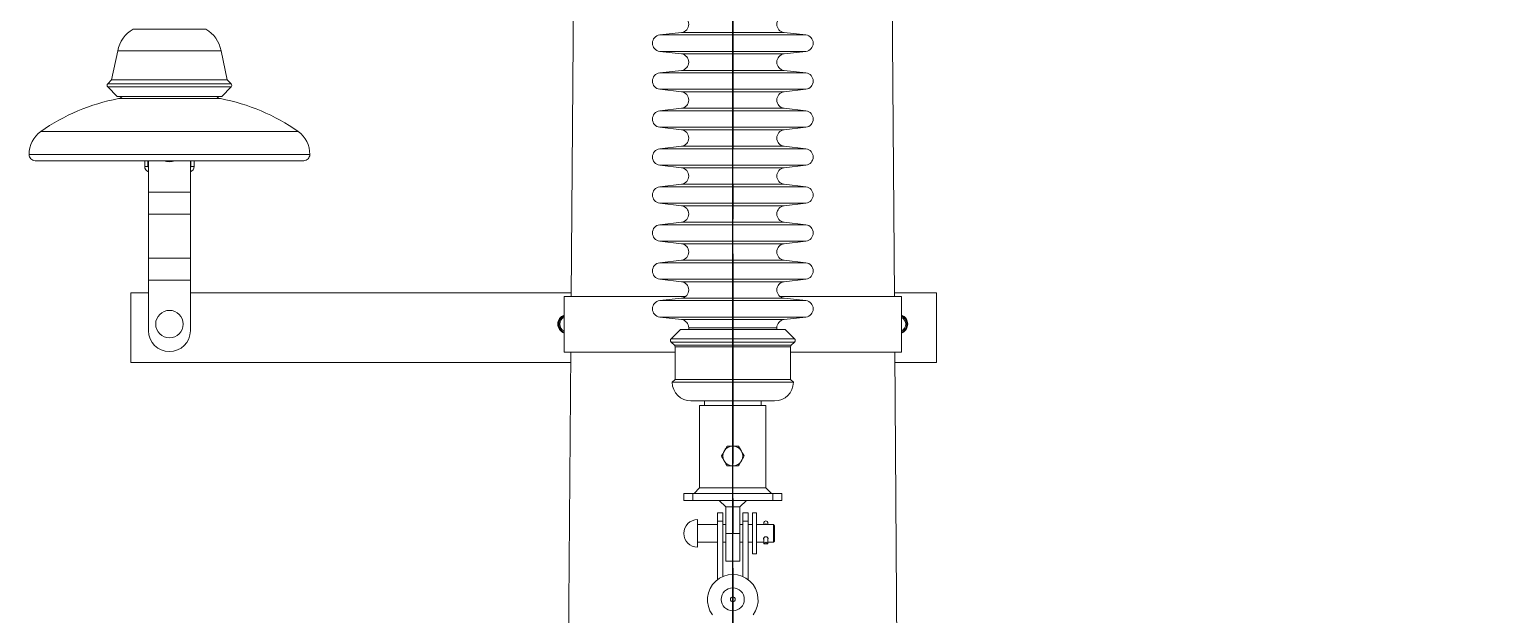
# Model space of a CAD drawing. Header units: millimetres. Extents: x 1587714 to 3094800, y -694377 to -413614.
# Drawn here: x 2205748 to 2207070, y -551661 to -551128 of the extents above; entities that cross this region are included whole.
import ezdxf

# ---------------------------------------------------------------- set-up
doc = ezdxf.new("R2010")
doc.units = ezdxf.units.MM
doc.linetypes.add('CENTER2', pattern=[28.575, 19.05, -3.175, 3.175, -3.175])
doc.layers.add('0_EJES', color=1, linetype='CENTER2')

# ---------------------------------------------------------------- blocks, each defined once
blk = doc.blocks.new('poste ALINEACIÓN vista 1')
at = {"color": 7, "linetype": 'Continuous', "lineweight": 15}
for p, q in [((146.7668, 7374.1978), (142.6705, 7920)), ((-144.0376, 7737.8463), (-146.7668, 7374.1978)), ((-46.5903, 7614.1557), (-66.4097, 7611.7944)), ((66.4097, 7611.7944), (46.5903, 7614.1557)), ((-558.8715, 7597.4959), (-564.35, 7571)), ((-459.35, 7571), (-464.8284, 7597.4959)), ((-66.4097, 7596.9056), (-46.5903, 7594.5443)), ((46.5903, 7594.5443), (66.4097, 7596.9056)), ((-46.5903, 7579.6555), (-66.4097, 7577.2942)), ((66.4097, 7577.2942), (46.5903, 7579.6555)), ((-564.35, 7571), (-567.9358, 7567.4142)), ((-567.9358, 7564.5856), (-559.35, 7555.9996)), ((-564.35, 7571), (-459.35, 7571)), ((-464.35, 7555.9996), (-455.7642, 7564.5856)), ((-455.7642, 7567.4142), (-459.35, 7571)), ((-66.4097, 7562.4055), (-46.5903, 7560.0442)), ((46.5903, 7560.0442), (66.4097, 7562.4055)), ((-559.35, 7555.9996), (-464.35, 7555.9996)), ((-558.2641, 7553.9168), (-465.4359, 7553.9168)), ((-46.5903, 7545.1554), (-66.4097, 7542.7951)), ((66.4097, 7542.7951), (46.5903, 7545.1554)), ((-66.4097, 7527.9053), (-46.5903, 7525.545)), ((46.5903, 7525.545), (66.4097, 7527.9053)), ((-46.5903, 7510.6553), (-66.4097, 7508.2949)), ((66.4097, 7508.2949), (46.5903, 7510.6553)), ((-639.3617, 7503.0469), (-384.3383, 7503.0469)), ((-633.8617, 7497.5451), (-389.8383, 7497.5451)), ((-534.35, 7492.2503), (-534.35, 7497.5451)), ((-530.85, 7468.9997), (-530.85, 7497.5451)), ((-492.85, 7468.9997), (-492.85, 7497.5451)), ((-489.35, 7497.5451), (-489.35, 7492.2503)), ((-534.35, 7492.2503), (-531.35, 7492.2503)), ((-489.35, 7492.2503), (-492.35, 7492.2503)), ((-66.4097, 7493.4052), (-46.5903, 7491.0449)), ((46.5903, 7491.0449), (66.4097, 7493.4052)), ((-530.85, 7468.9997), (-492.85, 7468.9997)), ((-530.85, 7449.0002), (-530.85, 7468.9997)), ((-492.85, 7449.0002), (-492.85, 7468.9997)), ((-46.5903, 7476.1552), (-66.4097, 7473.7948)), ((66.4097, 7473.7948), (46.5903, 7476.1552)), ((-66.4097, 7458.9051), (-46.5903, 7456.5448)), ((46.5903, 7456.5448), (66.4097, 7458.9051)), ((-530.85, 7449.0002), (-492.85, 7449.0002)), ((-530.85, 7409.0003), (-530.85, 7449.0002)), ((-492.85, 7409.0003), (-492.85, 7449.0002)), ((-46.5903, 7441.655), (-66.4097, 7439.2947)), ((66.4097, 7439.2947), (46.5903, 7441.655)), ((-66.4097, 7424.405), (-46.5903, 7422.0446)), ((46.5903, 7422.0446), (66.4097, 7424.405)), ((-530.85, 7388.9998), (-530.85, 7409.0003)), ((-530.85, 7409.0003), (-492.85, 7409.0003)), ((-492.85, 7388.9998), (-492.85, 7409.0003)), ((-46.5903, 7407.1549), (-66.4097, 7404.7946)), ((66.4097, 7404.7946), (46.5903, 7407.1549)), ((-530.85, 7388.9998), (-492.85, 7388.9998)), ((-530.85, 7343.0003), (-530.85, 7388.9998)), ((-492.85, 7343.0003), (-492.85, 7388.9998)), ((-66.4097, 7389.9058), (-46.5903, 7387.5445)), ((46.5903, 7387.5445), (66.4097, 7389.9058)), ((-546.85, 7377.5004), (-546.85, 7314)), ((-530.85, 7377.5004), (-546.85, 7377.5004)), ((-146.742, 7377.5004), (-492.85, 7377.5004)), ((185.15, 7377.5004), (146.742, 7377.5004)), ((185.15, 7377.5004), (185.15, 7314)), ((-153.35, 7374.1978), (-153.35, 7323.3975)), ((-153.35, 7374.1978), (-42.8727, 7374.1978)), ((-46.5903, 7372.6557), (-66.4097, 7370.2945)), ((42.8727, 7374.1978), (153.35, 7374.1978)), ((66.4097, 7370.2945), (46.5903, 7372.6557)), ((153.35, 7374.1978), (153.35, 7323.3975)), ((-66.4097, 7355.4057), (-46.5903, 7353.0444)), ((46.5903, 7353.0444), (66.4097, 7355.4057)), ((158.3416, 7349.6445), (158.873, 7349.6865)), ((-47.5, 7344.0999), (-56.0858, 7335.5139)), ((47.5, 7344.0999), (-47.5, 7344.0999)), ((-40, 7345.6), (-40, 7344.0999)), ((40, 7344.0999), (40, 7345.6)), ((56.0858, 7335.5139), (47.5, 7344.0999)), ((158.3416, 7348.3552), (158.873, 7348.3132)), ((-153.35, 7323.3975), (-52.5, 7323.3975)), ((-147.1481, 7323.3975), (-149.5429, 7004.3086)), ((-56.0858, 7332.6854), (-53.0858, 7329.686)), ((-52.5, 7328.2717), (-52.5, 7298.6001)), ((52.5, 7298.6001), (52.5, 7328.2717)), ((52.5, 7323.3975), (153.35, 7323.3975)), ((53.0858, 7329.686), (56.0858, 7332.6854)), ((149.5429, 7004.3086), (147.1481, 7323.3975)), ((-147.2186, 7314), (-546.85, 7314)), ((185.15, 7314), (147.2186, 7314)), ((-52.5, 7298.6001), (-55, 7296.0995)), ((-52.5, 7298.6001), (52.5, 7298.6001)), ((55, 7296.0995), (52.5, 7298.6001)), ((-55, 7296.0995), (55, 7296.0995)), ((-30.15, 7275.0996), (-30.15, 7200.0998)), ((-30.15, 7275.0996), (0, 7275.0996)), ((-25.75, 7279.1003), (-25.75, 7275.0996)), ((0, 7275.0996), (30.15, 7275.0996)), ((25.75, 7275.0996), (25.75, 7279.1003)), ((30.15, 7200.0998), (30.15, 7275.0996)), ((-44.45, 7188.7501), (-44.45, 7195.0997)), ((-44.45, 7195.0997), (-36.45, 7195.0997)), ((-36.45, 7195.0997), (-36.45, 7188.7501)), ((-36.45, 7195.0997), (36.45, 7195.0997)), ((-30.15, 7200.0998), (-35.15, 7195.0997)), ((30.15, 7200.0998), (-30.15, 7200.0998)), ((35.15, 7195.0997), (30.15, 7200.0998)), ((36.45, 7188.7501), (36.45, 7195.0997)), ((36.45, 7195.0997), (44.45, 7195.0997)), ((44.45, 7195.0997), (44.45, 7188.7501)), ((-36.45, 7188.7501), (-44.45, 7188.7501)), ((-36.45, 7188.7501), (36.45, 7188.7501)), ((-12.35, 7188.7501), (-6.35, 7182.7496)), ((6.35, 7182.7496), (-6.35, 7182.7496)), ((-6.35, 7182.7496), (-6.35, 7158.7504)), ((6.35, 7182.7496), (12.35, 7188.7501)), ((6.35, 7182.7496), (6.35, 7158.7504)), ((21.4036, 7177.4062), (18, 7177.4062)), ((18, 7177.4062), (18, 7140.0937)), ((21.4036, 7177.4062), (21.4036, 7140.0937)), ((44.45, 7188.7501), (36.45, 7188.7501)), ((-32, 7171.2502), (-32, 7146.2497)), ((-14, 7166.7498), (-32, 7166.7498)), ((-9, 7177.286), (-14, 7177.286)), ((-14, 7177.286), (-14, 7169.8436)), ((-14, 7169.8436), (-14, 7116.5427)), ((-9, 7169.8436), (-14, 7169.8436)), ((-9, 7169.8436), (-9, 7177.286)), ((-9, 7119.46), (-9, 7169.8436)), ((-6.35, 7166.7498), (-9, 7166.7498)), ((9, 7166.7498), (6.35, 7166.7498)), ((14, 7177.286), (9, 7177.286)), ((9, 7169.8436), (9, 7177.286)), ((9, 7119.46), (9, 7169.8436)), ((9, 7169.8436), (14, 7169.8436)), ((14, 7169.8436), (14, 7177.286)), ((14, 7116.5427), (14, 7169.8436)), ((18, 7166.7498), (14, 7166.7498)), ((37, 7166.7498), (21.4036, 7166.7498)), ((28.1797, 7168.4731), (28.1797, 7166.9406)), ((28.1797, 7166.9406), (28.1855, 7166.9539)), ((28.1797, 7166.9406), (28.1797, 7166.7498)), ((28.1855, 7166.9539), (28.1855, 7166.7498)), ((31.8146, 7166.9539), (31.8146, 7166.7498)), ((31.8146, 7166.9539), (31.8203, 7166.9406)), ((31.8203, 7166.9406), (31.8203, 7168.4731)), ((31.8203, 7166.7498), (31.8203, 7166.9406)), ((38, 7165.7504), (37, 7166.7498)), ((37, 7165.1801), (37, 7166.7498)), ((37, 7150.75), (37, 7165.1801)), ((38, 7165.7504), (38, 7164.3761)), ((38, 7164.3761), (38, 7151.7504)), ((6.35, 7158.7504), (-6.35, 7158.7504)), ((-6.35, 7158.7504), (-6.35, 7133.3503)), ((6.35, 7158.7504), (6.35, 7133.3503)), ((28.1797, 7154.6429), (28.1797, 7149.1774)), ((31.8203, 7149.1774), (31.8203, 7154.6429)), ((37, 7150.75), (38, 7151.7504)), ((-32, 7150.75), (-14, 7150.75)), ((-9, 7150.75), (-6.35, 7150.75)), ((6.35, 7150.75), (9, 7150.75)), ((14, 7150.75), (18, 7150.75)), ((18, 7140.0937), (21.4036, 7140.0937)), ((21.4036, 7150.75), (28.1797, 7150.75)), ((31.5203, 7149.1488), (28.4797, 7149.1488)), ((28.5164, 7149.2556), (31.4836, 7149.2556)), ((31.8203, 7150.75), (37, 7150.75)), ((-6.35, 7133.3503), (6.35, 7133.3503))]:
    blk.add_line(p, q, dxfattribs=at)
at = {"color": 8, "linetype": 'Continuous', "lineweight": 15}
for p, q in [((-544.8976, 7617.1635), (-478.8023, 7617.1635)), ((46.5903, 7614.1557), (-46.5903, 7614.1557)), ((-66.4097, 7611.7944), (66.4097, 7611.7944)), ((-558.8715, 7597.4959), (-464.8284, 7597.4959)), ((-66.4097, 7596.9056), (66.4097, 7596.9056)), ((-46.5903, 7594.5443), (46.5903, 7594.5443)), ((-66.4097, 7577.2942), (66.4097, 7577.2942)), ((46.5903, 7579.6555), (-46.5903, 7579.6555)), ((-567.9358, 7567.4142), (-455.7642, 7567.4142)), ((-567.9358, 7564.5856), (-455.7642, 7564.5856)), ((-66.4097, 7562.4055), (66.4097, 7562.4055)), ((-46.5903, 7560.0442), (46.5903, 7560.0442)), ((-66.4097, 7542.7951), (66.4097, 7542.7951)), ((46.5903, 7545.1554), (-46.5903, 7545.1554)), ((-628.7626, 7524.084), (-394.9374, 7524.084)), ((-66.4097, 7527.9053), (66.4097, 7527.9053)), ((-46.5903, 7525.545), (46.5903, 7525.545)), ((-66.4097, 7508.2949), (66.4097, 7508.2949)), ((46.5903, 7510.6553), (-46.5903, 7510.6553)), ((-531.35, 7497.5451), (-531.35, 7492.2503)), ((-492.35, 7492.2503), (-492.35, 7497.5451)), ((-66.4097, 7493.4052), (66.4097, 7493.4052)), ((-46.5903, 7491.0449), (46.5903, 7491.0449)), ((-66.4097, 7473.7948), (66.4097, 7473.7948)), ((46.5903, 7476.1552), (-46.5903, 7476.1552)), ((-66.4097, 7458.9051), (66.4097, 7458.9051)), ((-46.5903, 7456.5448), (46.5903, 7456.5448)), ((-66.4097, 7439.2947), (66.4097, 7439.2947)), ((46.5903, 7441.655), (-46.5903, 7441.655)), ((-66.4097, 7424.405), (66.4097, 7424.405)), ((-46.5903, 7422.0446), (46.5903, 7422.0446)), ((-66.4097, 7404.7946), (66.4097, 7404.7946)), ((46.5903, 7407.1549), (-46.5903, 7407.1549)), ((-66.4097, 7389.9058), (66.4097, 7389.9058)), ((-46.5903, 7387.5445), (46.5903, 7387.5445)), ((-66.4097, 7370.2945), (66.4097, 7370.2945)), ((46.5903, 7372.6557), (-46.5903, 7372.6557)), ((-66.4097, 7355.4057), (66.4097, 7355.4057)), ((-46.5903, 7353.0444), (46.5903, 7353.0444)), ((40, 7345.6), (-40, 7345.6)), ((-56.0858, 7335.5139), (56.0858, 7335.5139)), ((-56.0858, 7332.6854), (56.0858, 7332.6854)), ((-53.0858, 7329.686), (53.0858, 7329.686)), ((52.5, 7328.2717), (-52.5, 7328.2717)), ((28.1855, 7168.5323), (28.1855, 7166.9539)), ((31.8146, 7168.5323), (31.8146, 7166.9539)), ((28.1855, 7154.6525), (28.1855, 7149.1832)), ((31.8146, 7154.6582), (31.8146, 7149.1832))]:
    blk.add_line(p, q, dxfattribs=at)
at = {"color": 7, "linetype": 'Continuous', "lineweight": 15}
for centre, radius in [((-511.85, 7349), 12.5), ((0, 7098.75), 10.4648), ((0, 7098.75), 2.2147)]:
    blk.add_circle(centre, radius, dxfattribs=at)
for centre, radius, start, end in [((-47.5, 7621.6), 7.5, 276.9667647, 83.0332353), ((47.5, 7621.6), 7.5, 96.9667647, 263.0332353), ((-529.493, 7591.4209), 30, 120.89653, 168.3175809), ((-494.207, 7591.4209), 30, 11.6824191, 59.10347), ((-65.5, 7604.35), 7.5, 96.9667647, 263.0332353), ((65.5, 7604.35), 7.5, 276.9667647, 83.0332353), ((-47.5, 7587.1), 7.5, 276.9667647, 83.0332353), ((47.5, 7587.1), 7.5, 96.9667647, 263.0332353), ((-65.5, 7569.85), 7.5, 96.9667647, 263.0332353), ((65.5, 7569.85), 7.5, 276.9667647, 83.0332353), ((-566.5216, 7566), 2, 135, 225), ((-457.1784, 7566), 2, 315, 45), ((-524.9712, 7377.022), 180, 100.6572209, 125.213083), ((-559.4662, 7560.3054), 6.5003, 280.6572211, 318.5217135), ((-464.2338, 7560.3054), 6.5003, 221.4782865, 259.3427789), ((-498.7288, 7377.022), 180, 54.786917, 79.3427791), ((-47.5, 7552.6), 7.5, 276.9667647, 83.0332353), ((47.5, 7552.6), 7.5, 96.9667647, 263.0332353), ((-65.5, 7535.35), 7.5, 96.9667647, 263.0332353), ((65.5, 7535.35), 7.5, 276.9667647, 83.0332353), ((-614.3209, 7503.6196), 25.0474, 125.2099706, 181.310398), ((-409.3791, 7503.6196), 25.0474, 358.689602, 54.7900294), ((-47.5, 7518.1), 7.5, 276.9667647, 83.0332353), ((47.5, 7518.1), 7.5, 96.9667647, 263.0332353), ((-65.5, 7500.85), 7.5, 96.9667647, 263.0332353), ((65.5, 7500.85), 7.5, 276.9667647, 83.0332353), ((-633.8617, 7503.0453), 5.5, 179.9849222, 270), ((-511.85, 7509), 12.5, 246.4015268, 293.5984732), ((-389.8383, 7503.0453), 5.5, 270, 0.0150778), ((-529.35, 7492.25), 5, 180, 252.5423969), ((-494.35, 7492.25), 5, 287.4576031, 0), ((-47.5, 7483.6), 7.5, 276.9667647, 83.0332353), ((47.5, 7483.6), 7.5, 96.9667647, 263.0332353), ((-65.5, 7466.35), 7.5, 96.9667647, 263.0332353), ((65.5, 7466.35), 7.5, 276.9667647, 83.0332353), ((-47.5, 7449.1), 7.5, 276.9667647, 83.0332353), ((47.5, 7449.1), 7.5, 96.9667647, 263.0332353), ((-65.5, 7431.85), 7.5, 96.9667647, 263.0332353), ((65.5, 7431.85), 7.5, 276.9667647, 83.0332353), ((-47.5, 7414.6), 7.5, 276.9667647, 83.0332353), ((47.5, 7414.6), 7.5, 96.9667647, 263.0332353), ((-65.5, 7397.35), 7.5, 96.9667647, 263.0332353), ((65.5, 7397.35), 7.5, 276.9667647, 83.0332353), ((-47.5, 7380.1), 7.5, 276.9667647, 83.0332353), ((47.5, 7380.1), 7.5, 96.9667647, 263.0332353), ((-65.5, 7362.85), 7.5, 96.9667647, 263.0332353), ((65.5, 7362.85), 7.5, 276.9667647, 83.0332353), ((-150.2, 7349), 8.75, 111.100196, 248.899804), ((-150.15, 7349), 8.2169, 112.9197383, 247.0802617), ((-150.15, 7349), 8, 113.5781785, 246.4218215), ((-150.15, 7349), 7, 117.2028944, 242.7971056), ((-47.5, 7345.6), 7.5, 0, 83.0332353), ((47.5, 7345.6), 7.5, 96.9667647, 180), ((150.15, 7349), 8.75, 0, 68.5484523), ((150.15, 7349), 8.2169, 4.5, 67.0802617), ((150.15, 7349), 8, 293.5781785, 66.4218215), ((150.15, 7349), 7, 297.2028944, 62.7971056), ((-511.85, 7343), 19, 180, 0), ((150.15, 7349), 8.75, 291.4515477, 0), ((150.15, 7349), 8.2169, 292.9197383, 355.5), ((-54.6716, 7334.1), 2, 135, 225), ((-54.5, 7328.2716), 2, 0, 45), ((54.5, 7328.2716), 2, 135, 180), ((54.6716, 7334.1), 2, 315, 45), ((-38, 7296.1), 17, 180, 270), ((38, 7296.1), 17, 270, 0), ((0, 7229.1), 9, 150, 210), ((0, 7229.1), 9, 90, 150), ((0, 7229.1), 9, 30, 90), ((0, 7229.1), 9, 330, 30), ((0, 7229.1), 9, 210, 270), ((0, 7229.1), 9, 270, 330), ((-32, 7158.75), 12.5, 90, 270), ((28.4797, 7168.4736), 0.3, 168.7646984, 180), ((30, 7168.1716), 1.85, 11.2353016, 168.7646984), ((30, 7162.7099), 4.6157, 66.8508267, 113.1491733), ((31.5203, 7168.4736), 0.3, 0, 11.2353016), ((0, 7098.2941), 23, 323.5473182, 216.4526818)]:
    blk.add_arc(centre, radius, start, end, dxfattribs=at)
at = {"color": 8, "linetype": 'Continuous', "lineweight": 15}
for centre, start, end in [((-529.35, 7492.25), 180, 221.4096221), ((-494.35, 7492.25), 318.5903779, 0)]:
    blk.add_arc(centre, 2, start, end, dxfattribs=at)
at = {"color": 7, "linetype": 'Continuous', "lineweight": 15}
for centre, major_axis, ratio, start_param, end_param in [((28.4797, 7149.1778), (0.3, 0), 0.0970864, 2.945499648, 4.71238898), ((30, 7149.1485), (1.85, 0), 0.0970864, 2.501313464, 2.945499648), ((30, 7147.2239), (0, 3.4011), 0.543939927, 5.35266817, 7.213702444), ((30, 7149.1485), (1.85, 0), 0.0970864, 0.196093006, 0.64027919), ((31.5203, 7149.1778), (0.3, 0), 0.0970864, 4.71238898, 6.479278313)]:
    blk.add_ellipse(centre, major_axis=major_axis, ratio=ratio, start_param=start_param, end_param=end_param, dxfattribs=at)
for points, knots in [([(-37.9674, 7279.1003), (-37.9575, 7279.1003), (-37.9346, 7279.1003), (-37.4305, 7279.1003), (-36.5292, 7279.1003), (-35.2298, 7279.1003), (-33.5677, 7279.1003), (-31.5705, 7279.1003), (-29.05, 7279.1003), (-25.9375, 7279.1003), (-22.2478, 7279.1003), (-19.5477, 7279.1003), (-18.2182, 7279.1003)], [0, 0, 0, 0, 0.073816015, 0.170193617, 0.266556572, 0.362932586, 0.459293679, 0.5536642, 0.648018372, 0.768726908, 0.886123796, 1, 1, 1, 1]), ([(-18.2182, 7279.1003), (-16.8363, 7279.1003), (-14.03, 7279.1003), (-9.4654, 7279.1003), (-5.0287, 7279.1003), (-0.8374, 7279.1003), (3.0324, 7279.1003), (6.8984, 7279.1003), (10.7176, 7279.1003), (14.4234, 7279.1003), (17.9502, 7279.1003), (21.267, 7279.1003), (24.6279, 7279.1003), (27.9099, 7279.1003), (30.9356, 7279.1003), (33.4314, 7279.1003), (35.4231, 7279.1003), (36.916, 7279.1003), (37.7242, 7279.1003), (38.0346, 7279.1003), (37.9776, 7279.1003), (37.9674, 7279.1003)], [0, 0, 0, 0, 0.058891923, 0.119603319, 0.182018134, 0.230817866, 0.279611193, 0.329449311, 0.379280655, 0.429119235, 0.478950322, 0.527749841, 0.576543916, 0.638964606, 0.699677312, 0.758561235, 0.817450457, 0.878164366, 0.940578064, 0.989379281, 1, 1, 1, 1]), ([(-7.7942, 7233.5995), (-7.8558, 7233.4931), (-8.3227, 7232.6858), (-9.2013, 7231.1625), (-9.9929, 7229.7918), (-10.3923, 7229.1001)], [0, 0, 0, 0, 0.070009651, 0.530748816, 1, 1, 1, 1]), ([(-5.1961, 7238.0999), (-5.6181, 7237.369), (-6.4697, 7235.8939), (-7.35, 7234.3689), (-7.7942, 7233.5995)], [0, 0, 0, 0, 0.495462022, 1, 1, 1, 1]), ([(0, 7238.0999), (-0.1232, 7238.0999), (-1.0559, 7238.0999), (-2.8145, 7238.0999), (-4.3974, 7238.0999), (-5.1961, 7238.0999)], [0, 0, 0, 0, 0.070091927, 0.530782052, 1, 1, 1, 1]), ([(5.1962, 7238.0999), (4.3523, 7238.0999), (2.6491, 7238.0999), (0.8884, 7238.0999), (0, 7238.0999)], [0, 0, 0, 0, 0.495457117, 1, 1, 1, 1]), ([(7.7942, 7233.5995), (7.6006, 7233.9352), (6.7219, 7235.458), (5.8645, 7236.9426), (5.1962, 7238.0999)], [0, 0, 0, 0, 0.220431797, 1, 1, 1, 1]), ([(10.3923, 7229.1001), (10.2263, 7229.3877), (9.3806, 7230.8522), (8.5011, 7232.3754), (7.7942, 7233.5995)], [0, 0, 0, 0, 0.196354431, 1, 1, 1, 1]), ([(-10.3923, 7229.1001), (-9.7239, 7227.9428), (-8.8666, 7226.4582), (-7.9879, 7224.9354), (-7.7942, 7224.5997)], [0, 0, 0, 0, 0.779568203, 1, 1, 1, 1]), ([(-7.7942, 7224.5997), (-7.0874, 7223.3756), (-6.2079, 7221.8524), (-5.3622, 7220.3879), (-5.1961, 7220.1003)], [0, 0, 0, 0, 0.803645569, 1, 1, 1, 1]), ([(-5.1961, 7220.1003), (-4.3523, 7220.1003), (-2.649, 7220.1003), (-0.8883, 7220.1003), (0, 7220.1003)], [0, 0, 0, 0, 0.495457117, 1, 1, 1, 1]), ([(0, 7220.1003), (0.1232, 7220.1003), (1.0559, 7220.1003), (2.8145, 7220.1003), (4.3974, 7220.1003), (5.1962, 7220.1003)], [0, 0, 0, 0, 0.070086277, 0.530782039, 1, 1, 1, 1]), ([(5.1962, 7220.1003), (5.6181, 7220.8308), (6.4699, 7222.3056), (7.3501, 7223.8303), (7.7942, 7224.5997)], [0, 0, 0, 0, 0.495382175, 1, 1, 1, 1]), ([(7.7942, 7224.5997), (7.8558, 7224.7065), (8.3217, 7225.5147), (9.2016, 7227.0375), (9.993, 7228.4084), (10.3923, 7229.1001)], [0, 0, 0, 0, 0.070155311, 0.530822313, 1, 1, 1, 1]), ([(28, 7153.9897), (28.0214, 7154.1707), (28.0642, 7154.5326), (28.3973, 7155.0532), (28.8929, 7155.4744), (29.5225, 7155.7313), (30.2015, 7155.7746), (30.848, 7155.6052), (31.4029, 7155.2563), (31.8134, 7154.7684), (32.0132, 7154.216), (32.0169, 7153.7333), (31.8742, 7153.491), (31.8203, 7153.3993)], [0, 0, 0, 0, 0.093362514, 0.186647801, 0.281654918, 0.378044254, 0.472474945, 0.564655424, 0.657740742, 0.753495127, 0.849596079, 0.943149568, 1, 1, 1, 1]), ([(28.1797, 7153.4022), (28.1418, 7153.4536), (28.0161, 7153.6242), (28.0066, 7153.8394), (28, 7153.9897)], [0, 0, 0, 0, 0.301505693, 1, 1, 1, 1])]:
    blk.add_open_spline(points, degree=3, knots=knots, dxfattribs=at)
at = {"layer": '0_EJES', "color": 8, "ltscale": 10}
blk.add_line((0, 9984.4857), (0, -3595.4447), dxfattribs=at)

msp = doc.modelspace()

# ---------------------------------------------------------------- linework, layer by layer
at = {"color": 8}
msp.add_line((2206387.7201, -578057.058), (2206387.7201, -529054.325), dxfattribs=at)
at = {"color": 5}
msp.add_arc((2224825.192, -149545.2872), 402611.0256, 267.361191804, 274.509386243, dxfattribs=at)

# ---------------------------------------------------------------- block references
msp.add_blockref('poste ALINEACIÓN vista 1', (2206387.7201, -558745.6049))

doc.saveas('drawing.dxf')
